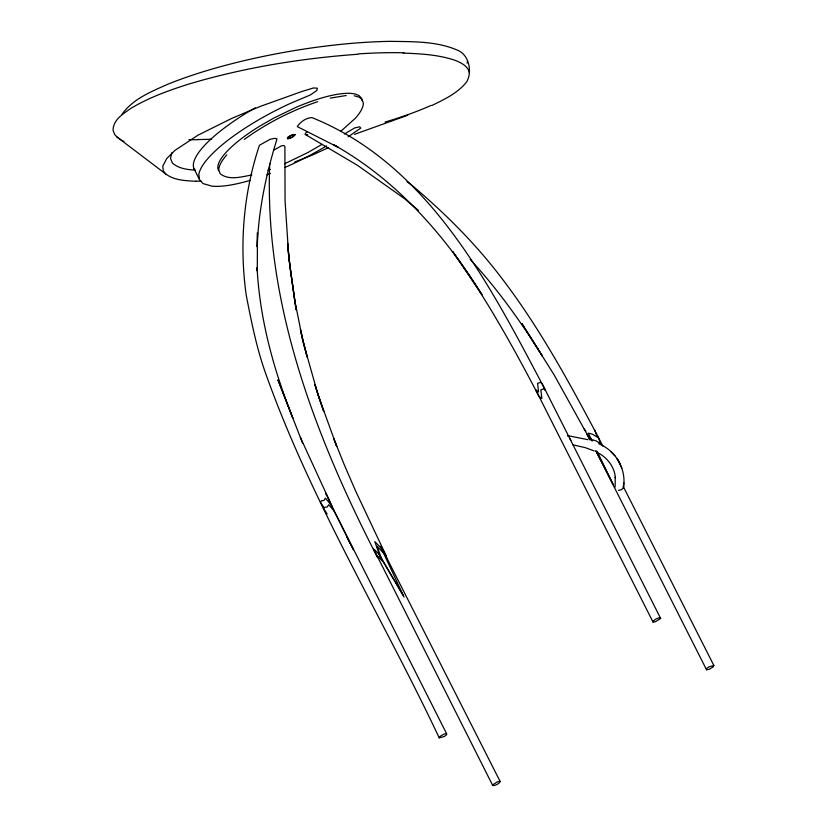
<?xml version="1.0" encoding="UTF-8"?>
<svg xmlns="http://www.w3.org/2000/svg" width="827" height="827" viewBox="0 0 827 827"><rect width="100%" height="100%" fill="white"/><g stroke="black" fill="none" stroke-linecap="round" stroke-linejoin="round"><path stroke-width="1.24" d="M269.757 163.56C263.958 302.527 314.973 436.025 377.557 557.563L378.042 556.705M618.503 490.38L621.584 489.646L623.424 487.775C626.659 469.478 615.929 450.643 598.696 443.758M615.112 487.062L615.278 476.993L615.412 478.047C614.657 467.431 607.773 458.024 598.469 453.134M623.424 487.775L623.744 482.741M122.076 114.167C133.013 98.878 151.186 91.632 167.778 84.251C191.916 74.492 216.963 67.194 242.259 61.105A183.718 42.849 -9.7 0 1 293.482 50.736C325.425 45.506 357.688 41.908 390.065 41.35C413.231 41.743 437.721 40.968 459.192 50.954C469.322 56.412 472.093 71.918 466.893 81.573C458.106 92.975 444.595 99.25 432.004 105.463M467.131 63.121L467.42 61.198M418.431 210.399L404.63 198.749L357.481 165.328L305.277 134.45L305.483 133.157L307.034 131.948M171.799 152.788L170.507 158.319L172.378 163.043C178.632 168.563 187.274 169.68 195.296 170.155M381.65 547.825L500.108 781.391L499.57 782.693L497.079 784.492L493.864 785.65L492.458 784.968L373.608 548.921L378.983 554.276L403.152 595.202M653.01 622.028L653.557 620.726L656.049 618.927L659.264 617.769L660.659 618.451L655.325 621.78L653.01 622.028L535.555 389.569L538.553 392.019L537.581 383.325L540.548 382.394L542.036 383.532L660.659 618.451M374.259 551.051L374.755 550.193M439.22 737.849L440.14 736.35L444.058 734.076L446.59 733.663L446.673 734.676L444.275 736.557L439.22 737.849C381.402 615.267 309.536 498.526 264.526 370.207C256.112 345.717 251.098 320.297 246.188 294.939C239.261 244.802 243.345 193.301 259.451 145.252L270.119 139.287L274.461 138.388L276.9 138.688L276.694 139.98C266.005 174.693 258.417 210.503 257.218 246.901L257.466 232.614L257.28 271.018L257.094 267.648C259.73 319.501 273.737 370 292.81 418.059L277.934 379.872L302.651 443.241M623.144 486.276L713.897 665.57L712.988 667.069L709.059 669.343L706.537 669.746L595.916 450.922M492.458 784.968L497.792 781.639L500.108 781.391M340.776 131.338L355.362 118.24A82.245 22.536 -26.8 0 0 363.342 103.034L361.947 99.354L359.104 97.204L354.256 95.756M244.347 139.391C266.676 123.202 291.538 110.539 317.661 101.7M344.404 134.015L354.535 127.989L359.611 126.8L360.799 128.082L348.115 136.837M273.933 150.028L281.635 145.759L283.909 145.511L284.891 146.524L285.067 200.868L288.819 257.683L287.589 243.427L290.639 272.238L296.087 309.753M321.93 144.405L308.089 152.437L284.581 163.777M328.557 147.588L312.616 154.969L294.763 161.989M354.504 134.356L407.783 115.211M267.958 170.186L270.264 169.37M330.262 98.113L346.203 95.519M251.904 175.004C241.753 176.637 229.151 180.844 220.22 173.763L218.824 170.073A82.245 22.536 -26.8 0 1 226.805 154.876M357.771 54.262C300.625 58.417 243.686 67.68 188.732 84.085C168.946 90.37 149.201 97.452 131.297 108.12C123.574 113.537 112.761 119.843 113.103 130.614L114.819 134.667L117.01 137.034L165.772 174.011C174.311 180.441 185.703 180.71 195.958 181.278M713.897 665.57L708.853 666.851L706.444 668.743L706.537 669.746M189.001 139.701L197.756 139.753M403.245 53.104C420.674 53.714 438.403 54.696 455.067 60.309C461.052 62.749 468.34 66.108 469.498 73.241M305.277 134.45L307.706 134.729M573.163 444.916L585.113 447.603L594.22 450.942M587.997 439.685L567.394 435.602L568.862 436.284M121.9 140.435L123.967 141.365M117.01 137.034L120.918 139.753M406.977 181.661L412.084 185.413C445.732 213.883 477.024 245.112 503.447 280.467C540.351 329.177 569.586 382.994 598.128 436.852L602.78 446.053M545.324 390.044L543.835 388.907L540.868 389.837L541.85 398.531L538.842 396.081C512.905 346.368 485.542 297.265 452.782 251.666L481.996 294.66C444.368 234.641 396.205 179.759 333.757 144.797L338.191 147.33L297.286 126.593C300.48 121.755 305.99 117.899 311.862 117.568C428.872 164.656 489.884 284.964 545.324 390.044L544.6 389.445M541.303 382.932L542.036 383.532M381.309 548.156L374.786 541.613L379.934 556.147L404.103 597.084L380.358 546.285M610.802 451.563L614.926 455.739M470.212 259.451C497.616 289.036 521.051 322.075 542.491 356.179L525.962 329.994M193.983 168.646L199.472 179.511L202.997 183.573L212.012 186.168A101.328 27.767 -26.8 0 0 250.188 180.358M446.59 733.663L334.335 511.272L328.701 504.687L327.172 507.054L324.908 507.199L323.719 508.708L327.141 514.001M584.234 429.099L585.898 431.063M386.798 559.083L386.24 555.889L377.122 546.244L382.27 560.789L376.895 555.434L377.557 557.563M165.772 174.011L163.343 170.931L162.754 166.196L166.744 158.515L175.024 150.328L197.994 135.163L232.087 118.24L260.133 106.456L301.545 91.611L313.536 87.941L317.392 88.21L316.762 90.556L310.363 94.95L289.895 103.623A101.328 27.767 -26.8 0 0 198.831 174.352L199.472 179.511M323.853 507.489L320.431 502.196L321.62 500.686L323.884 500.542L325.404 498.174L331.048 504.759L353.511 549.79L346.937 537.333M524.587 327.812L521.827 323.45L554.328 375.241L590.075 439.664M620.147 463.74L617.025 458.458L621.863 467.999M590.085 440.078L586.581 433.73L591.563 439.633L595.688 440.688L600.495 443.623L598.128 436.852M595.947 450.88L613.024 484.229L597.125 451.439M592.153 441.132L588.276 433.121L592.401 434.175L597.208 437.111L594.84 430.34M386.24 555.889L355.734 491.259L344.29 464.815L333.57 438.196L336.744 446.497L318.095 395.017L323.76 411.536L314.942 384.751L317.744 393.869M300.356 437.369L334.335 511.272M331.989 506.631L325.931 493.337L326.551 495.569M570.134 438.744L570.795 440.543M362.143 100.646L361.42 98.093L359.135 95.643L355.889 94.237A80.105 21.947 -26.8 0 0 295.094 107.758L273.603 118.189L260.546 125.652A80.105 21.947 -26.8 0 0 217.832 168.129L218.545 170.672M303.251 342.45L307.199 357.15L300.387 329.466L302.93 341.231L317.744 393.786M328.267 497.968L329.828 503.54M302.93 341.231L294.815 300.677L288.974 258.892L296.107 309.649M195.203 170.641A101.163 27.704 -26.8 0 1 255.243 107.82M326.51 145.883A101.328 27.767 -26.8 0 1 284.829 167.509M270.408 173.453A101.328 27.767 -26.8 0 1 266.883 174.786M211.629 139.184A175.365 40.823 -9.7 0 1 198.108 139.556M358.246 53.9A181.32 41.081 -9.3 0 1 403.938 52.783M200.899 181.196A120.111 34.321 -18.1 0 1 196.164 181.154M431.074 105.411A186.406 45.113 -8.6 0 1 385.031 122.065M287.662 137.551L287.548 138.678L289.316 138.533L293.358 136.548L294.898 134.873L292.851 134.584L287.662 137.551M294.97 134.718L292.003 137.385L287.61 138.698L287.424 137.789L289.45 136.135L293.668 134.419L294.97 134.718"/></g></svg>
